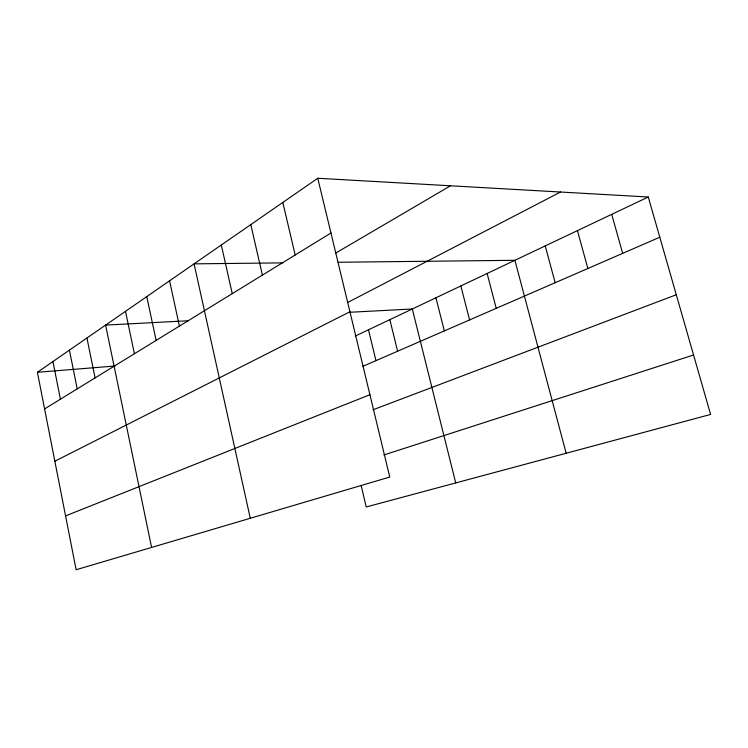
<?xml version="1.0" encoding="UTF-8"?>
<svg xmlns="http://www.w3.org/2000/svg" width="748" height="748" viewBox="0 0 748 748"><rect width="100%" height="100%" fill="white"/><g stroke="black" fill="none" stroke-linecap="round" stroke-linejoin="round"><path stroke-width="1.12" d="M317.76 178.258L389.755 477.046L76.137 569.742L37.4 372.298L317.76 178.258L648.273 197.005L710.6 414.439L366.221 506.976L361.116 485.405M44.581 408.922L330.953 233.011M335.815 253.03L450.492 185.785M347.493 302.585L560.523 192.03M54.847 461.226L349.924 311.748M355.253 336.067L648.273 197.005M362.574 366.455L659.801 237.219M65.572 515.896L369.914 394.701M373.018 409.782L676.285 294.749M383.902 454.962L693.564 354.991M37.4 372.298L115.07 365.996M188.683 320.733L105.599 325.1L151.592 547.442M349.55 312.29L412.307 308.989L455.728 482.928M282.8 262.875L194.078 263.857L250.281 518.27M338.143 262.258L514.905 260.304L566.152 453.251M611.714 214.358L622.673 253.366M577.437 230.627L587.863 268.495M545.227 245.914L555.175 282.716M487.126 273.488L496.233 308.344M460.843 285.96L469.576 319.929M435.934 297.779L444.331 330.906M389.848 319.648L397.618 351.214M368.484 329.784L375.973 360.63M282.819 202.437L295.189 254.984M250.786 224.606L262.408 275.124M221.305 245.017L232.263 293.637M169.581 280.818L179.408 326.1M146.776 296.601L156.126 340.405M125.496 311.327L134.406 353.748M86.946 338.012L95.08 377.899M69.424 350.139L77.222 388.876M52.94 361.546L60.42 399.189"/></g></svg>
